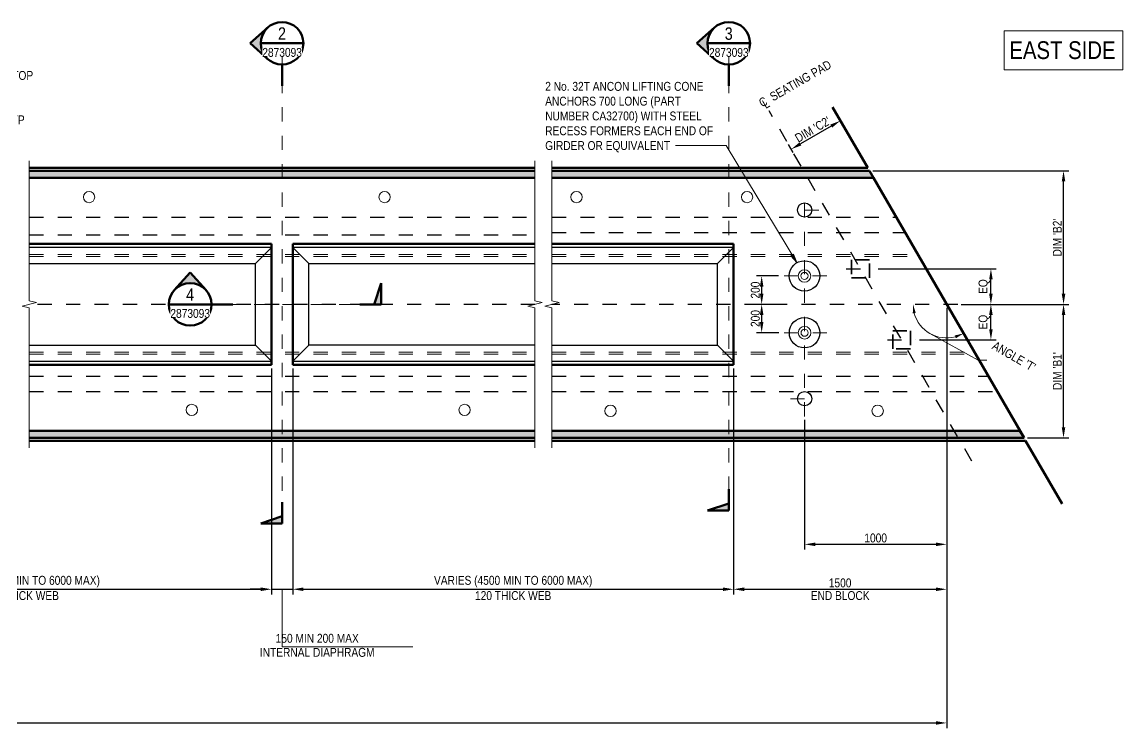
# Model space of a CAD drawing. Header units: metres. Extents: x 17.9 to 37.3, y 3.4 to 45.5.
# Drawn here: x 29.4 to 37.15, y 40.56 to 45.54 of the extents above; entities that cross this region are included whole.
import ezdxf

# ---------------------------------------------------------------- set-up
doc = ezdxf.new("R2010")
doc.units = ezdxf.units.M
for name, pattern in [('Dot_Section Line', [0.02, 0, -0.02]), ('JacobsCenter', [0.015, 0.009, -0.0015, 0.003, -0.0015]), ('JacobsDash', [0.0045, 0.003, -0.0015])]:
    doc.linetypes.add(name, pattern=pattern)
doc.layers.get('Defpoints').update_dxf_attribs({"color": 41})
for name, color, linetype, lineweight in [('A-ANNO-DIMS', 7, 'Continuous', 9), ('A-ANNO-NOTE', 7, 'Continuous', 9), ('A-DETL', 7, 'Continuous', 13), ('A-DETL-GENF', 7, 'Continuous', 9), ('G-ANNO-SYMB', 7, 'Continuous', 9), ('G-ANNO-TEXT', 7, 'Continuous', 9)]:
    doc.layers.add(name, color=color, linetype=linetype, lineweight=lineweight)
doc.styles.add('Arial Narrow', font='ARIALN.TTF', dxfattribs={"height": 0.0625})
doc.styles.add('Arial Narrow_1', font='ARIALN.TTF', dxfattribs={"height": 0.125})
doc.styles.add('Arial Narrow_2', font='ARIALN.TTF', dxfattribs={"height": 0.0025})
doc.styles.add('Arial Narrow_3', font='ARIALN.TTF', dxfattribs={"height": 0.0875})
doc.dimstyles.new('____ddd____', dxfattribs={"dimscale": 0.3048, "dimtxt": 0.063964, "dimasz": 0.246063, "dimexe": 0.123031, "dimexo": 0.082021, "dimgap": 0.04101, "dimtad": 1, "dimdec": 0, "dimlfac": 1000, "dimzin": 0, "dimdsep": 46, "dimtxsty": 'Arial Narrow', "dimsah": 1, "dimcen": 0.09, "dimaunit": 1, "dimadec": 4, "dimazin": 0, "dimtfac": 1, "dimtdec": 4, "dimtix": 1, "dimtmove": 0, "dimatfit": 3, "dimfxl": 1, "dimtvp": 1, "dimtolj": 1, "dimtzin": 0, "dimarcsym": 2})
doc.dimstyles.new('____ddd_____1', dxfattribs={"dimscale": 0.3048, "dimtxt": 0.063964, "dimasz": 0.246063, "dimexe": 0.123031, "dimexo": 0.082021, "dimgap": 0.04101, "dimtad": 1, "dimdec": 0, "dimlfac": 1000, "dimzin": 0, "dimdsep": 46, "dimtxsty": 'Arial Narrow', "dimsah": 1, "dimcen": 0.09, "dimaunit": 1, "dimadec": 4, "dimazin": 0, "dimtfac": 1, "dimtdec": 4, "dimtix": 1, "dimtmove": 2, "dimatfit": 3, "dimfxl": 1, "dimtvp": 1, "dimtolj": 1, "dimtzin": 0, "dimarcsym": 2})
doc.dimstyles.new('Dimension_Angle_O__DMS_', dxfattribs={"dimscale": 0.3048, "dimtxt": 0.063964, "dimasz": 0.205052, "dimexe": 0.19685, "dimexo": 0.131234, "dimgap": 0.164042, "dimtad": 1, "dimdec": 3, "dimlfac": 1000, "dimrnd": 0.001, "dimzin": 0, "dimdsep": 46, "dimtxsty": 'Arial Narrow', "dimsah": 1, "dimcen": 0.09, "dimaunit": 1, "dimadec": 4, "dimazin": 0, "dimtfac": 1, "dimtdec": 4, "dimtix": 1, "dimtmove": 1, "dimatfit": 3, "dimfxl": 1, "dimtvp": 1, "dimtfill": 1, "dimtolj": 1, "dimtzin": 0, "dimlwd": 18, "dimlwe": 18, "dimarcsym": 2})

# ---------------------------------------------------------------- blocks, each defined once
blk = doc.blocks.new('CS_DET_BreakLine_ViewScale - Std Break-V6-DRG-2873091 - 1815 SUPER-T GIRDER_CONCRETE_PLAN AND ELEVATION')
at = {"layer": 'A-DETL-GENF'}
for p, q in [((0.935, 0), (-0.05, 0)), ((0.9475, 0.05), (0.935, 0)), ((0.9725, -0.05), (0.9475, 0.05)), ((0.985, 0), (0.9725, -0.05)), ((1.97, 0), (0.985, 0))]:
    blk.add_line(p, q, dxfattribs=at)
blk = doc.blocks.new('CS_DET_BreakLine_ViewScale - Std Break-V5-DRG-2873091 - 1815 SUPER-T GIRDER_CONCRETE_PLAN AND ELEVATION')
at = {"layer": 'A-DETL-GENF'}
for p, q in [((0.935, 0), (-0.05, 0)), ((0.9475, 0.05), (0.935, 0)), ((0.9725, -0.05), (0.9475, 0.05)), ((0.985, 0), (0.9725, -0.05)), ((1.97, 0), (0.985, 0))]:
    blk.add_line(p, q, dxfattribs=at)
blk = doc.blocks.new('CS_DET_BreakLine_ViewScale - Std Break-5073519-DRG-2873091 - 1815 SUPER-T GIRDER_CONCRETE_PLAN AND ELEVATION')
at = {"layer": 'A-DETL-GENF'}
for p, q in [((0.9353, 0), (-0.05, 0)), ((0.9478, 0.05), (0.9353, 0)), ((0.9728, -0.05), (0.9478, 0.05)), ((0.9853, 0), (0.9728, -0.05)), ((1.9706, 0), (0.9853, 0))]:
    blk.add_line(p, q, dxfattribs=at)
blk = doc.blocks.new('DIMBLOCK3-DRG-2873091 - 1815 SUPER-T GIRDER_CONCRETE_PLAN AND ELEVATION')
at = {"layer": 'A-ANNO-DIMS', "color": 0, "lineweight": -2, "transparency": 16777216}
for p, q in [((36.014, 43.551), (36.7711, 43.551)), ((36.7336, 42.686), (36.7336, 43.476)), ((36.4805, 42.611), (36.7711, 42.611))]:
    blk.add_line(p, q, dxfattribs=at)
at = {"layer": 'A-ANNO-DIMS', "color": 0, "transparency": 16777216}
for points in [[(36.7211, 43.476), (36.7461, 43.476), (36.7336, 43.551)], [(36.7211, 42.686), (36.7461, 42.686), (36.7336, 42.611)]]:
    blk.add_solid(points, dxfattribs=at)
at = {"layer": 'Defpoints', "color": 0, "transparency": 16777216}
for p in [(35.989, 43.551), (36.7336, 43.551), (36.4555, 42.611)]:
    blk.add_point(p, dxfattribs=at)
at = {"layer": 'A-ANNO-DIMS', "color": 0, "transparency": 16777216, "insert": (36.6897, 43.081), "char_height": 0.0625, "width": 0.32165, "attachment_point": 5, "rotation": 90, "style": 'Arial Narrow'}
blk.add_mtext("\\A1;DIM 'B1'", dxfattribs=at)
blk = doc.blocks.new('DIMBLOCK4-DRG-2873091 - 1815 SUPER-T GIRDER_CONCRETE_PLAN AND ELEVATION')
at = {"layer": 'A-ANNO-DIMS', "color": 0, "lineweight": -2, "transparency": 16777216}
for p, q in [((35.3926, 44.491), (36.7711, 44.491)), ((36.7336, 43.626), (36.7336, 44.416)), ((36.014, 43.551), (36.7711, 43.551))]:
    blk.add_line(p, q, dxfattribs=at)
at = {"layer": 'A-ANNO-DIMS', "color": 0, "transparency": 16777216}
for points in [[(36.7211, 44.416), (36.7461, 44.416), (36.7336, 44.491)], [(36.7211, 43.626), (36.7461, 43.626), (36.7336, 43.551)]]:
    blk.add_solid(points, dxfattribs=at)
at = {"layer": 'Defpoints', "color": 0, "transparency": 16777216}
for p in [(35.3676, 44.491), (36.7336, 44.491), (35.989, 43.551)]:
    blk.add_point(p, dxfattribs=at)
at = {"layer": 'A-ANNO-DIMS', "color": 0, "transparency": 16777216, "insert": (36.6897, 44.021), "char_height": 0.0625, "width": 0.32165, "attachment_point": 5, "rotation": 90, "style": 'Arial Narrow'}
blk.add_mtext("\\A1;DIM 'B2'", dxfattribs=at)
blk = doc.blocks.new('DIMBLOCK8-DRG-2873091 - 1815 SUPER-T GIRDER_CONCRETE_PLAN AND ELEVATION')
at = {"layer": 'A-ANNO-DIMS', "color": 0, "lineweight": 18, "transparency": 16777216}
for p, q in [((35.6888, 43.551), (35.7348, 43.551)), ((36.0701, 43.2769), (36, 43.3981)), ((35.7933, 43.346), (36.1317, 43.1586)), ((36.1317, 43.1586), (36.1942, 43.1586))]:
    blk.add_line(p, q, dxfattribs=at)
blk.add_arc((35.9115, 43.551), 0.2367, 195.17377, 284.88256, dxfattribs=at)
at = {"layer": 'A-ANNO-DIMS', "color": 0, "transparency": 16777216}
for points in [[(35.6728, 43.4877), (35.6934, 43.4904), (35.6748, 43.551)], [(35.9683, 43.3319), (35.9763, 43.3126), (36.0301, 43.3461)]]:
    blk.add_solid(points, dxfattribs=at)
at = {"layer": 'Defpoints', "color": 0, "transparency": 16777216}
for p in [(35.6488, 43.551), (35.9115, 43.551), (35.7303, 43.3988), (36.0902, 43.2423)]:
    blk.add_point(p, dxfattribs=at)
at = {"layer": 'A-ANNO-DIMS', "color": 0, "lineweight": 18, "transparency": 16777216, "insert": (36.256, 43.2951), "char_height": 0.0625, "width": 0.402062, "attachment_point": 1, "rotation": 330.02817, "line_spacing_factor": 0.974696, "style": 'Arial Narrow', "bg_fill": 3, "box_fill_scale": 1.1, "bg_fill_color": 256, "bg_fill_true_color": 13158600, "bg_fill_transparency": 0}
blk.add_mtext("\\A1;ANGLE 'T'", dxfattribs=at)
blk = doc.blocks.new('DIMBLOCK12-DRG-2873091 - 1815 SUPER-T GIRDER_CONCRETE_PLAN AND ELEVATION')
at = {"layer": 'A-ANNO-DIMS', "color": 0, "lineweight": -2, "transparency": 16777216}
for p, q in [((35.9115, 43.4902), (35.9115, 41.508)), ((34.4115, 43.0993), (34.4115, 41.508)), ((34.4865, 41.5455), (35.8365, 41.5455))]:
    blk.add_line(p, q, dxfattribs=at)
at = {"layer": 'A-ANNO-DIMS', "color": 0, "transparency": 16777216}
for points in [[(34.4865, 41.558), (34.4865, 41.533), (34.4115, 41.5455)], [(35.8365, 41.558), (35.8365, 41.533), (35.9115, 41.5455)]]:
    blk.add_solid(points, dxfattribs=at)
at = {"layer": 'Defpoints', "color": 0, "transparency": 16777216}
for p in [(35.9115, 43.5152), (34.4115, 43.1243), (35.9115, 41.5455)]:
    blk.add_point(p, dxfattribs=at)
at = {"layer": 'A-ANNO-DIMS', "color": 0, "transparency": 16777216, "char_height": 0.0625, "width": 0.497095, "attachment_point": 5, "style": 'Arial Narrow'}
for s, insert in [('\\A1;1500', (35.1615, 41.5899)), ('\\A1;END BLOCK', (35.1615, 41.5006))]:
    blk.add_mtext(s, dxfattribs=dict(at, insert=insert))
blk = doc.blocks.new('DIMBLOCK16-DRG-2873091 - 1815 SUPER-T GIRDER_CONCRETE_PLAN AND ELEVATION')
at = {"layer": 'A-ANNO-DIMS', "color": 0, "lineweight": -2, "transparency": 16777216}
for p, q in [((34.7284, 43.7513), (34.5717, 43.7513)), ((34.6092, 43.6763), (34.6092, 43.626)), ((34.7412, 43.551), (34.5717, 43.551))]:
    blk.add_line(p, q, dxfattribs=at)
at = {"layer": 'A-ANNO-DIMS', "color": 0, "transparency": 16777216}
for points in [[(34.5967, 43.6763), (34.6217, 43.6763), (34.6092, 43.7513)], [(34.5967, 43.626), (34.6217, 43.626), (34.6092, 43.551)]]:
    blk.add_solid(points, dxfattribs=at)
at = {"layer": 'Defpoints', "color": 0, "transparency": 16777216}
for p in [(34.7534, 43.7513), (34.6092, 43.551), (34.7662, 43.551)]:
    blk.add_point(p, dxfattribs=at)
at = {"layer": 'A-ANNO-DIMS', "color": 0, "transparency": 16777216, "insert": (34.5648, 43.6512), "char_height": 0.0625, "width": 0.142549, "attachment_point": 5, "rotation": 90, "style": 'Arial Narrow'}
blk.add_mtext('\\A1;200', dxfattribs=at)
blk = doc.blocks.new('DIMBLOCK17-DRG-2873091 - 1815 SUPER-T GIRDER_CONCRETE_PLAN AND ELEVATION')
at = {"layer": 'A-ANNO-DIMS', "color": 0, "lineweight": -2, "transparency": 16777216}
for p, q in [((34.7412, 43.551), (34.5717, 43.551)), ((34.6092, 43.476), (34.6092, 43.4263)), ((34.7291, 43.3513), (34.5717, 43.3513))]:
    blk.add_line(p, q, dxfattribs=at)
at = {"layer": 'A-ANNO-DIMS', "color": 0, "transparency": 16777216}
for points in [[(34.5967, 43.476), (34.6217, 43.476), (34.6092, 43.551)], [(34.5967, 43.4263), (34.6217, 43.4263), (34.6092, 43.3513)]]:
    blk.add_solid(points, dxfattribs=at)
at = {"layer": 'Defpoints', "color": 0, "transparency": 16777216}
for p in [(34.7662, 43.551), (34.6092, 43.3513), (34.7541, 43.3513)]:
    blk.add_point(p, dxfattribs=at)
at = {"layer": 'A-ANNO-DIMS', "color": 0, "transparency": 16777216, "insert": (34.5648, 43.4512), "char_height": 0.0625, "width": 0.142549, "attachment_point": 5, "rotation": 90, "style": 'Arial Narrow'}
blk.add_mtext('\\A1;200', dxfattribs=at)
blk = doc.blocks.new('DIMBLOCK18-DRG-2873091 - 1815 SUPER-T GIRDER_CONCRETE_PLAN AND ELEVATION')
at = {"layer": 'A-ANNO-DIMS', "color": 0, "lineweight": -2, "transparency": 16777216}
for p, q in [((35.9115, 43.526), (35.9115, 41.8243)), ((34.9115, 42.7373), (34.9115, 41.8243)), ((34.9865, 41.8618), (35.8365, 41.8618))]:
    blk.add_line(p, q, dxfattribs=at)
at = {"layer": 'A-ANNO-DIMS', "color": 0, "transparency": 16777216}
for points in [[(34.9865, 41.8743), (34.9865, 41.8493), (34.9115, 41.8618)], [(35.8365, 41.8743), (35.8365, 41.8493), (35.9115, 41.8618)]]:
    blk.add_solid(points, dxfattribs=at)
at = {"layer": 'Defpoints', "color": 0, "transparency": 16777216}
for p in [(35.9115, 43.551), (34.9115, 42.7623), (35.9115, 41.8618)]:
    blk.add_point(p, dxfattribs=at)
at = {"layer": 'A-ANNO-DIMS', "color": 0, "transparency": 16777216, "insert": (35.4115, 41.9062), "char_height": 0.0625, "width": 0.190066, "attachment_point": 5, "style": 'Arial Narrow'}
blk.add_mtext('\\A1;1000', dxfattribs=at)
blk = doc.blocks.new('DIMBLOCK19-DRG-2873091 - 1815 SUPER-T GIRDER_CONCRETE_PLAN AND ELEVATION')
at = {"layer": 'A-ANNO-DIMS', "color": 0, "lineweight": -2, "transparency": 16777216}
for p, q in [((19.2307, 43.526), (19.2307, 40.567)), ((35.9115, 43.526), (35.9115, 40.567)), ((19.3057, 40.6045), (35.8365, 40.6045))]:
    blk.add_line(p, q, dxfattribs=at)
at = {"layer": 'A-ANNO-DIMS', "color": 0, "transparency": 16777216}
for points in [[(19.3057, 40.617), (19.3057, 40.592), (19.2307, 40.6045)], [(35.8365, 40.617), (35.8365, 40.592), (35.9115, 40.6045)]]:
    blk.add_solid(points, dxfattribs=at)
at = {"layer": 'Defpoints', "color": 0, "transparency": 16777216}
for p in [(19.2307, 43.551), (35.9115, 43.551), (35.9115, 40.6045)]:
    blk.add_point(p, dxfattribs=at)
at = {"layer": 'A-ANNO-DIMS', "color": 0, "transparency": 16777216, "insert": (27.5711, 40.6482), "char_height": 0.0625, "width": 0.264386, "attachment_point": 5, "style": 'Arial Narrow'}
blk.add_mtext("\\A1;DIM 'L'", dxfattribs=at)
blk = doc.blocks.new('CS_Annot_Centreline Symbol2 - CS_Annot_Centreline Symbol 2-5073161-DRG-2873091 - 1815 SUPER-T GIRDER_CONCRETE_PLAN AND ELEVATION')
at = {"layer": 'A-ANNO-NOTE', "char_height": 0.0025, "attachment_point": 1, "style": 'Arial Narrow_2'}
for s, insert, width in [('C  ', (-0.00109, 0.00476), 0.0044093), ('L', (-0.00041, 0.00392), 0.0019241)]:
    blk.add_mtext(s, dxfattribs=dict(at, insert=insert, width=width))
blk = doc.blocks.new('DIMBLOCK21-DRG-2873091 - 1815 SUPER-T GIRDER_CONCRETE_PLAN AND ELEVATION')
at = {"layer": 'A-ANNO-DIMS', "color": 0, "lineweight": -2, "transparency": 16777216}
for p, q in [((35.3451, 44.5299), (35.1449, 44.8758)), ((35.0988, 44.8058), (34.8823, 44.6805)), ((34.8314, 44.6187), (34.7986, 44.6754))]:
    blk.add_line(p, q, dxfattribs=at)
at = {"layer": 'A-ANNO-DIMS', "color": 0, "transparency": 16777216}
for points in [[(35.0925, 44.8166), (35.105, 44.795), (35.1637, 44.8434)], [(34.876, 44.6913), (34.8885, 44.6697), (34.8174, 44.643)]]:
    blk.add_solid(points, dxfattribs=at)
at = {"layer": 'Defpoints', "color": 0, "transparency": 16777216}
for p in [(34.8174, 44.643), (34.8439, 44.5971), (35.3576, 44.5083)]:
    blk.add_point(p, dxfattribs=at)
at = {"layer": 'A-ANNO-DIMS', "color": 0, "transparency": 16777216, "insert": (34.9681, 44.782), "char_height": 0.0625, "width": 0.326523, "attachment_point": 5, "rotation": 30.05634, "style": 'Arial Narrow'}
blk.add_mtext("\\A1;DIM 'C2'", dxfattribs=at)
blk = doc.blocks.new('DIMBLOCK22-DRG-2873091 - 1815 SUPER-T GIRDER_CONCRETE_PLAN AND ELEVATION')
at = {"layer": 'A-ANNO-DIMS', "color": 0, "lineweight": -2, "transparency": 16777216}
for p, q in [((36.014, 43.551), (36.26, 43.551)), ((36.2225, 43.376), (36.2225, 43.476)), ((35.7189, 43.301), (36.26, 43.301))]:
    blk.add_line(p, q, dxfattribs=at)
at = {"layer": 'A-ANNO-DIMS', "color": 0, "transparency": 16777216}
for points in [[(36.21, 43.476), (36.235, 43.476), (36.2225, 43.551)], [(36.21, 43.376), (36.235, 43.376), (36.2225, 43.301)]]:
    blk.add_solid(points, dxfattribs=at)
at = {"layer": 'Defpoints', "color": 0, "transparency": 16777216}
for p in [(35.989, 43.551), (36.2225, 43.551), (35.6939, 43.301)]:
    blk.add_point(p, dxfattribs=at)
at = {"layer": 'A-ANNO-DIMS', "color": 0, "transparency": 16777216, "insert": (36.1757, 43.426), "char_height": 0.0625, "width": 0.124274, "attachment_point": 5, "rotation": 90, "style": 'Arial Narrow'}
blk.add_mtext('\\A1;EQ', dxfattribs=at)
blk = doc.blocks.new('DIMBLOCK23-DRG-2873091 - 1815 SUPER-T GIRDER_CONCRETE_PLAN AND ELEVATION')
at = {"layer": 'A-ANNO-DIMS', "color": 0, "lineweight": -2, "transparency": 16777216}
for p, q in [((35.4296, 43.801), (36.26, 43.801)), ((36.2225, 43.626), (36.2225, 43.726)), ((36.014, 43.551), (36.26, 43.551))]:
    blk.add_line(p, q, dxfattribs=at)
at = {"layer": 'A-ANNO-DIMS', "color": 0, "transparency": 16777216}
for points in [[(36.21, 43.726), (36.235, 43.726), (36.2225, 43.801)], [(36.21, 43.626), (36.235, 43.626), (36.2225, 43.551)]]:
    blk.add_solid(points, dxfattribs=at)
at = {"layer": 'Defpoints', "color": 0, "transparency": 16777216}
for p in [(35.4046, 43.801), (36.2225, 43.801), (35.989, 43.551)]:
    blk.add_point(p, dxfattribs=at)
at = {"layer": 'A-ANNO-DIMS', "color": 0, "transparency": 16777216, "insert": (36.1757, 43.676), "char_height": 0.0625, "width": 0.124274, "attachment_point": 5, "rotation": 90, "style": 'Arial Narrow'}
blk.add_mtext('\\A1;EQ', dxfattribs=at)
blk = doc.blocks.new('DIMBLOCK29-DRG-2873091 - 1815 SUPER-T GIRDER_CONCRETE_PLAN AND ELEVATION')
at = {"layer": 'A-ANNO-DIMS', "color": 0, "lineweight": -2, "transparency": 16777216}
for p, q in [((27.6309, 43.0993), (27.6309, 41.508)), ((31.1593, 43.0993), (31.1593, 41.508)), ((27.7059, 41.5455), (31.0843, 41.5455))]:
    blk.add_line(p, q, dxfattribs=at)
at = {"layer": 'A-ANNO-DIMS', "color": 0, "transparency": 16777216}
for points in [[(27.7059, 41.558), (27.7059, 41.533), (27.6309, 41.5455)], [(31.0843, 41.558), (31.0843, 41.533), (31.1593, 41.5455)]]:
    blk.add_solid(points, dxfattribs=at)
at = {"layer": 'Defpoints', "color": 0, "transparency": 16777216}
for p in [(27.6309, 43.1243), (31.1593, 43.1243), (31.1593, 41.5455)]:
    blk.add_point(p, dxfattribs=at)
at = {"layer": 'A-ANNO-DIMS', "color": 0, "transparency": 16777216, "char_height": 0.0625, "width": 1.33777, "attachment_point": 5, "style": 'Arial Narrow'}
for s, insert in [('\\A1;VARIES (4500 MIN TO 6000 MAX)', (29.3951, 41.599)), ('\\A1;120 THICK WEB', (29.3951, 41.5006))]:
    blk.add_mtext(s, dxfattribs=dict(at, insert=insert))
blk = doc.blocks.new('DIMBLOCK30-DRG-2873091 - 1815 SUPER-T GIRDER_CONCRETE_PLAN AND ELEVATION')
at = {"layer": 'A-ANNO-DIMS', "color": 0, "lineweight": -2, "transparency": 16777216}
for p, q in [((31.1593, 43.0993), (31.1593, 41.508)), ((31.3093, 43.0993), (31.3093, 41.508)), ((31.0843, 41.5455), (31.0093, 41.5455)), ((31.1593, 41.5455), (31.3093, 41.5455)), ((31.3843, 41.5455), (31.4593, 41.5455))]:
    blk.add_line(p, q, dxfattribs=at)
at = {"layer": 'A-ANNO-DIMS', "color": 0, "transparency": 16777216}
for points in [[(31.0843, 41.558), (31.0843, 41.533), (31.1593, 41.5455)], [(31.3843, 41.558), (31.3843, 41.533), (31.3093, 41.5455)]]:
    blk.add_solid(points, dxfattribs=at)
at = {"layer": 'Defpoints', "color": 0, "transparency": 16777216}
for p in [(31.1593, 43.1243), (31.3093, 43.1243), (31.3093, 41.5455)]:
    blk.add_point(p, dxfattribs=at)
at = {"layer": 'A-ANNO-DIMS', "color": 0, "transparency": 16777216, "insert": (31.4814, 41.1999), "char_height": 0.0625, "width": 0.971041, "attachment_point": 5, "line_spacing_factor": 0.974696, "style": 'Arial Narrow'}
blk.add_mtext('\\A1;150 MIN 200 MAX', dxfattribs=at)
at = {"layer": 'A-ANNO-DIMS', "color": 0, "transparency": 16777216, "insert": (31.4814, 41.1009), "char_height": 0.0625, "width": 0.971041, "attachment_point": 5, "style": 'Arial Narrow'}
blk.add_mtext('\\A1;INTERNAL DIAPHRAGM', dxfattribs=at)
blk = doc.blocks.new('DIMBLOCK31-DRG-2873091 - 1815 SUPER-T GIRDER_CONCRETE_PLAN AND ELEVATION')
at = {"layer": 'A-ANNO-DIMS', "color": 0, "lineweight": -2, "transparency": 16777216}
for p, q in [((31.3093, 43.0993), (31.3093, 41.508)), ((34.4115, 43.0993), (34.4115, 41.508)), ((31.3843, 41.5455), (34.3365, 41.5455))]:
    blk.add_line(p, q, dxfattribs=at)
at = {"layer": 'A-ANNO-DIMS', "color": 0, "transparency": 16777216}
for points in [[(31.3843, 41.558), (31.3843, 41.533), (31.3093, 41.5455)], [(34.3365, 41.558), (34.3365, 41.533), (34.4115, 41.5455)]]:
    blk.add_solid(points, dxfattribs=at)
at = {"layer": 'Defpoints', "color": 0, "transparency": 16777216}
for p in [(31.3093, 43.1243), (34.4115, 43.1243), (34.4115, 41.5455)]:
    blk.add_point(p, dxfattribs=at)
at = {"layer": 'A-ANNO-DIMS', "color": 0, "transparency": 16777216, "char_height": 0.0625, "width": 1.33777, "attachment_point": 5, "style": 'Arial Narrow'}
for s, insert in [('\\A1;VARIES (4500 MIN TO 6000 MAX)', (32.8604, 41.599)), ('\\A1;120 THICK WEB', (32.8604, 41.5006))]:
    blk.add_mtext(s, dxfattribs=dict(at, insert=insert))
blk = doc.blocks.new('Drafting View - sectionTail-4870194-DRG-2873091 - 1815 SUPER-T GIRDER_CONCRETE_PLAN AND ELEVATION')
at = {"layer": 'G-ANNO-SYMB'}
blk.add_hatch(color=256, dxfattribs=at).paths.add_polyline_path([(-0.006, 0.006), (-0.004, 0), (-0.006, 0)])
at = {"layer": 'G-ANNO-SYMB', "lineweight": 50}
for p, q in [((-0.006, 0.006), (-0.006, 0)), ((-0.004, 0), (-0.006, 0.006)), ((-0.006, 0), (-0.004, 0)), ((-0.006, 0), (0, 0))]:
    blk.add_line(p, q, dxfattribs=at)
blk = doc.blocks.new('Drafting View - SectionHead-4898858-DRG-2873091 - 1815 SUPER-T GIRDER_CONCRETE_PLAN AND ELEVATION')
at = {"layer": 'G-ANNO-SYMB'}
h = blk.add_hatch(color=256, dxfattribs=at)
edge = h.paths.add_edge_path()
edge.add_line((-0.002, 0.009), (0.00247, 0.004))
edge.add_arc((-0.002, 0), 0.006, 41.8277, 138.1723)
edge.add_line((-0.00647, 0.004), (-0.002, 0.009))
at = {"layer": 'G-ANNO-SYMB', "lineweight": 50}
for p, q in [((-0.002, 0.009), (-0.00647, 0.004)), ((0.00247, 0.004), (-0.002, 0.009)), ((0.004, 0), (0.01, 0))]:
    blk.add_line(p, q, dxfattribs=at)
for start, end in [(360, 180), (180, 360)]:
    blk.add_arc((-0.002, 0), 0.006, start, end, dxfattribs=at)

msp = doc.modelspace()

# ---------------------------------------------------------------- hatches: boundary and pattern name
at = {"layer": 'A-DETL-GENF', "true_color": 0xd8d8d8}
for points in [[(29.5050281, 44.4410095), (33.0135134, 44.4410095), (33.0135134, 44.4910095), (29.4550281, 44.4910095), (29.4550281, 44.4410095)], [(35.3965175, 44.4410095), (35.36765, 44.4910095), (33.1334378, 44.4910095), (33.1334378, 44.4410095), (33.1834378, 44.4410095)], [(33.0135134, 42.6110095), (33.0135134, 42.6610095), (29.4550281, 42.6610095), (29.4550281, 42.6110095), (32.9635134, 42.6110095)], [(36.455469, 42.6110095), (36.4265359, 42.6610095), (33.1334378, 42.6610095), (33.1334378, 42.6110095)]]:
    msp.add_hatch(color=254, dxfattribs=at).paths.add_polyline_path(points)
at = {"layer": 'G-ANNO-TEXT'}
msp.add_hatch(color=256, dxfattribs=at).paths.add_polyline_path([(34.8569851, 43.8446047), (34.8341257, 43.903809), (34.8152553, 43.8924202)])

# ---------------------------------------------------------------- linework, layer by layer
at = {"layer": 'A-DETL', "lineweight": 50}
for p, q in [((35.1077897, 44.9400095), (35.3560358, 44.5110095)), ((29.4550281, 44.5110095), (33.0135134, 44.5110095)), ((29.4550281, 44.4910095), (33.0135134, 44.4910095)), ((33.1334378, 44.5110095), (35.3560358, 44.5110095)), ((33.1334378, 44.4910095), (35.36765, 44.4910095)), ((35.36765, 44.4910095), (35.3965175, 44.4410095)), ((33.0135134, 44.4410095), (29.4550281, 44.4410095)), ((35.3965175, 44.4410095), (33.1334378, 44.4410095)), ((35.3965175, 44.4410095), (36.455469, 42.6110095)), ((31.1592708, 43.9780076), (29.4550281, 43.9780076)), ((31.1592708, 43.1243414), (31.1592708, 43.9780076)), ((31.3092708, 43.9780076), (31.3092708, 43.1243414)), ((33.0135134, 43.9780076), (31.3092708, 43.9780076)), ((34.411528, 43.9780076), (33.1334378, 43.9780076)), ((34.411528, 43.1243414), (34.411528, 43.9780076)), ((29.4550281, 43.1243414), (31.1592708, 43.1243414)), ((31.3092708, 43.1243414), (33.0135134, 43.1243414)), ((33.1334378, 43.1243414), (34.411528, 43.1243414)), ((29.4550281, 42.6610095), (33.0135134, 42.6610095)), ((33.1334378, 42.6610095), (36.4265359, 42.6610095)), ((36.4266015, 42.6610095), (36.455469, 42.6110095)), ((29.4550281, 42.6110095), (33.0135134, 42.6110095)), ((29.4550281, 42.5910095), (33.0135134, 42.5910095)), ((33.1334378, 42.6110095), (36.455469, 42.6110095)), ((36.467016, 42.5910095), (33.1334378, 42.5910095)), ((36.467016, 42.5910095), (36.7239419, 42.1470095))]:
    msp.add_line(p, q, dxfattribs=at)
at = {"layer": 'A-DETL', "linetype": 'JacobsCenter', "lineweight": 25}
for p, q in [((36.0882946, 42.4466294), (34.6608814, 44.913377)), ((35.2045662, 43.8010095), (35.4045662, 43.8010095)), ((33.0135134, 43.5510095), (29.4550281, 43.5510095)), ((35.9889817, 43.5510095), (33.1321969, 43.5510095)), ((35.4938973, 43.3010095), (35.6938973, 43.3010095))]:
    msp.add_line(p, q, dxfattribs=at)
at = {"layer": 'A-DETL', "lineweight": 25}
for p, q in [((29.5049891, 44.4410095), (29.5049891, 44.4460095)), ((31.1592708, 43.9503091), (29.4550281, 43.9503091)), ((31.0472708, 43.8384339), (31.1592708, 43.9503091)), ((31.3092708, 43.9503091), (31.4212708, 43.8384339)), ((33.0135134, 43.9503091), (31.3092708, 43.9503091)), ((34.411528, 43.9503091), (33.1334378, 43.9503091)), ((34.299528, 43.8380985), (34.411528, 43.9503091)), ((29.4550281, 43.8384339), (31.0472708, 43.8384339)), ((31.0472708, 43.263585), (31.0472708, 43.8384339)), ((31.4212708, 43.263585), (31.4212708, 43.8384339)), ((31.4212708, 43.8384339), (33.0135134, 43.8384339)), ((33.1334378, 43.8380985), (34.299528, 43.8380985)), ((34.299528, 43.263585), (34.299528, 43.8380985)), ((29.4550281, 43.263585), (31.0472708, 43.263585)), ((31.1592708, 43.1517099), (31.0472708, 43.263585)), ((31.4212708, 43.263585), (31.3092708, 43.1517099)), ((33.0135134, 43.263585), (31.4212708, 43.263585)), ((33.1334378, 43.263585), (34.299528, 43.263585)), ((34.411528, 43.1517099), (34.299528, 43.263585)), ((29.4550281, 43.1517099), (31.1592708, 43.1517099)), ((31.3092708, 43.1517099), (33.0135134, 43.1517099)), ((33.1334378, 43.1517099), (34.411528, 43.1517099))]:
    msp.add_line(p, q, dxfattribs=at)
at = {"layer": 'A-DETL', "linetype": 'JacobsCenter', "lineweight": 18}
for p, q in [((34.911528, 42.7622975), (34.911528, 44.3510093)), ((35.011528, 44.2150095), (34.811528, 44.2150095)), ((35.0677153, 43.7513341), (34.7534302, 43.7513341)), ((35.0683448, 43.3513346), (34.7540597, 43.3513346)), ((34.811528, 42.8870095), (35.011528, 42.8870095))]:
    msp.add_line(p, q, dxfattribs=at)
at = {"layer": 'A-DETL', "linetype": 'JacobsDash', "lineweight": 25}
for p, q in [((29.4550281, 44.1645095), (33.0135134, 44.1645095)), ((33.1334378, 44.1645095), (35.5565175, 44.1645095)), ((29.4550281, 44.0394027), (33.0135134, 44.0394027)), ((33.1334378, 44.0574045), (35.6184951, 44.0574045)), ((29.4550281, 43.0446145), (33.0135134, 43.0446145)), ((33.1334378, 43.0446145), (36.2045583, 43.0446145)), ((29.4550281, 42.9375095), (33.0135134, 42.9375095)), ((33.1334378, 42.9375095), (36.2529373, 42.9375095))]:
    msp.add_line(p, q, dxfattribs=at)
at = {"layer": 'A-DETL', "color": 8, "linetype": 'JacobsDash', "lineweight": 18, "true_color": 0x808080}
for p, q in [((29.4550281, 43.9025515), (33.0135134, 43.9025515)), ((29.4550281, 43.8883254), (33.0135134, 43.8883254)), ((33.1334378, 43.9025515), (35.7081027, 43.9025515)), ((33.1334378, 43.8883254), (35.7163348, 43.8883254)), ((29.4550281, 43.2140237), (33.0135134, 43.2140237)), ((29.4550281, 43.1997976), (33.0135134, 43.1997976)), ((33.1334378, 43.2140237), (36.1065276, 43.2140237)), ((33.1334378, 43.1997976), (36.1147597, 43.1997976))]:
    msp.add_line(p, q, dxfattribs=at)
at = {"layer": 'A-DETL', "linetype": 'JacobsDash', "lineweight": 35}
for p, q in [((35.2420662, 43.8635095), (35.2420662, 43.7385095)), ((35.3670662, 43.8635095), (35.2420662, 43.8635095)), ((35.3670662, 43.7385095), (35.3670662, 43.8635095)), ((35.2420662, 43.7385095), (35.3670662, 43.7385095)), ((35.5313973, 43.3635095), (35.6563973, 43.3635095)), ((35.5313973, 43.2385095), (35.5313973, 43.3635095)), ((35.6563973, 43.3635095), (35.6563973, 43.2385095)), ((35.6563973, 43.2385095), (35.5313973, 43.2385095))]:
    msp.add_line(p, q, dxfattribs=at)
at = {"layer": 'A-DETL', "lineweight": 18}
for p, q in [((35.9115267, 43.5510095), (35.9115267, 43.5493525)), ((31.2346355, 41.5442022), (31.2346355, 41.1392022)), ((31.2346355, 41.1392022), (32.1546355, 41.1392022))]:
    msp.add_line(p, q, dxfattribs=at)
at = {"layer": 'A-DETL'}
for centre in [(29.8755814, 44.3060095), (31.9555814, 44.3060095), (33.3062914, 44.3060095), (34.5062914, 44.3060095), (30.598493, 42.8076051), (32.518493, 42.8076051), (33.5455469, 42.8010095), (35.4255469, 42.8010095)]:
    msp.add_circle(centre, 0.04, dxfattribs=at)
at = {"layer": 'A-DETL', "lineweight": 25}
for centre, radius in [((34.911528, 44.2150095), 0.05), ((34.9105728, 43.751008), 0.1071429), ((34.9112023, 43.3510086), 0.1071429), ((34.911528, 42.8870095), 0.05)]:
    msp.add_circle(centre, radius, dxfattribs=at)
at = {"layer": 'A-DETL', "lineweight": 18}
for centre, radius in [((34.9105728, 43.751008), 0.044), ((34.9105728, 43.751008), 0.025), ((34.9112023, 43.3510086), 0.044), ((34.9112023, 43.3510086), 0.025)]:
    msp.add_circle(centre, radius, dxfattribs=at)
at = {"layer": 'G-ANNO-SYMB', "lineweight": 50}
for p, q in [((31.0837593, 45.3881923), (31.3837593, 45.3881923)), ((34.2275652, 45.3881923), (34.5275652, 45.3881923)), ((30.436943, 43.5510095), (30.736943, 43.5510095))]:
    msp.add_line(p, q, dxfattribs=at)
at = {"layer": 'G-ANNO-SYMB', "color": 7, "linetype": 'Dot_Section Line', "true_color": 0xffffff}
for p, q in [((31.2337593, 45.3381923), (31.2337593, 42.1593941)), ((34.3775652, 45.3381923), (34.3775652, 42.2497738)), ((30.636943, 43.5510095), (31.782252, 43.5510095))]:
    msp.add_line(p, q, dxfattribs=at)
at = {"layer": 'G-ANNO-TEXT'}
for p, q in [((34.3075481, 44.6686282), (34.0030982, 44.6686282)), ((34.3596651, 44.6686282), (34.3075481, 44.6686282)), ((34.8569851, 43.8446047), (34.3596651, 44.6686282)), ((34.8341257, 43.903809), (34.8152553, 43.8924202)), ((34.8152553, 43.8924202), (34.8569851, 43.8446047)), ((34.8569851, 43.8446047), (34.8341257, 43.903809))]:
    msp.add_line(p, q, dxfattribs=at)
at = {"layer": 'G-ANNO-TEXT', "lineweight": 18, "flags": 128}
msp.add_lwpolyline([(36.3147464, 45.4772646), (37.1519964, 45.4772646), (37.1519964, 45.2022646), (36.3147464, 45.2022646)], close=True, dxfattribs=at)

# ---------------------------------------------------------------- block references
at = {"layer": 'A-ANNO-NOTE', "xscale": 25, "yscale": 25, "zscale": 25, "rotation": 29.99999999999798}
msp.add_blockref('CS_Annot_Centreline Symbol2 - CS_Annot_Centreline Symbol 2-5073161-DRG-2873091 - 1815 SUPER-T GIRDER_CONCRETE_PLAN AND ELEVATION', (34.6645384, 44.900302), dxfattribs=at)
at = {"layer": 'A-DETL-GENF'}
for name, p, rotation in [('CS_DET_BreakLine_ViewScale - Std Break-V5-DRG-2873091 - 1815 SUPER-T GIRDER_CONCRETE_PLAN AND ELEVATION', (29.4550281, 44.5110095), 270.0000000000006), ('CS_DET_BreakLine_ViewScale - Std Break-V6-DRG-2873091 - 1815 SUPER-T GIRDER_CONCRETE_PLAN AND ELEVATION', (33.0135134, 42.5910095), 90.00000000000017), ('CS_DET_BreakLine_ViewScale - Std Break-5073519-DRG-2873091 - 1815 SUPER-T GIRDER_CONCRETE_PLAN AND ELEVATION', (33.1334378, 44.5116299), 270.0000000000006)]:
    msp.add_blockref(name, p, dxfattribs=dict(at, rotation=rotation))
at = {"layer": 'G-ANNO-SYMB', "lineweight": 50, "extrusion": (0, 0, -1), "xscale": 24.99999999999999, "yscale": 24.99999999999999, "zscale": 24.99999999999999, "rotation": 270.0000000000004}
msp.add_blockref('Drafting View - SectionHead-4898858-DRG-2873091 - 1815 SUPER-T GIRDER_CONCRETE_PLAN AND ELEVATION', (-31.2337593, 45.3381923), dxfattribs=at)
at = {"layer": 'G-ANNO-SYMB', "lineweight": 50, "xscale": 24.99999999999999, "yscale": 24.99999999999999, "zscale": 24.99999999999999}
msp.add_blockref('Drafting View - SectionHead-4898858-DRG-2873091 - 1815 SUPER-T GIRDER_CONCRETE_PLAN AND ELEVATION', (30.636943, 43.5510095), dxfattribs=at)
at = {"layer": 'G-ANNO-SYMB', "lineweight": 50, "extrusion": (0, 0, -1), "xscale": 24.99999999999999, "yscale": 24.99999999999999, "zscale": 24.99999999999999}
msp.add_blockref('Drafting View - sectionTail-4870194-DRG-2873091 - 1815 SUPER-T GIRDER_CONCRETE_PLAN AND ELEVATION', (-31.782252, 43.5510095), dxfattribs=at)
at = {"layer": 'G-ANNO-SYMB', "lineweight": 50, "xscale": 24.99999999999999, "yscale": 24.99999999999999, "zscale": 24.99999999999999, "rotation": 89.99999999999937}
for p in [(34.3775652, 42.2497738), (31.2337593, 42.1593941)]:
    msp.add_blockref('Drafting View - sectionTail-4870194-DRG-2873091 - 1815 SUPER-T GIRDER_CONCRETE_PLAN AND ELEVATION', p, dxfattribs=at)

# ---------------------------------------------------------------- texts
at = {"layer": 'G-ANNO-TEXT', "char_height": 0.0625, "attachment_point": 1, "style": 'Arial Narrow', "bg_fill": 3, "box_fill_scale": 1, "bg_fill_color": 256, "bg_fill_transparency": 0}
for s, insert in [('50 mm WIDE STEEL TROWEL FINISH TO TOP ', (27.9428291, 45.193486)), ('2 No. 32T ANCON LIFTING CONE', (33.0858586, 45.116597)), ('BE SEALED PRIOR TO CASTING DECK TYP', (27.9428291, 44.8809469))]:
    msp.add_mtext(s, dxfattribs=dict(at, insert=insert))

# ---------------------------------------------------------------- dimensions: what is measured, and where the dimension line sits
at = {"layer": 'A-ANNO-DIMS'}
for base, p1, p2, angle, text, override, picture, middle in [((34.817362, 44.642959), (35.357603, 44.5082585), (34.8439237, 44.5970571), 30.05633708, "DIM 'C2'", {"dimpost": '<>', "dimfxl": 0.521298}, 'DIMBLOCK21-DRG-2873091 - 1815 SUPER-T GIRDER_CONCRETE_PLAN AND ELEVATION', (34.9680689, 44.7819703)), ((36.7336095, 44.4910095), (35.9889817, 43.5510095), (35.36765, 44.4910095), 90, "DIM 'B2'", {"dimpost": '<>', "dimfxl": 1.126789}, 'DIMBLOCK4-DRG-2873091 - 1815 SUPER-T GIRDER_CONCRETE_PLAN AND ELEVATION', (36.6897102, 44.0210095)), ((36.7336095, 43.5510095), (36.455469, 42.6110095), (35.9889817, 43.5510095), 90, "DIM 'B1'", {"dimpost": '<>', "dimfxl": 1.049386}, 'DIMBLOCK3-DRG-2873091 - 1815 SUPER-T GIRDER_CONCRETE_PLAN AND ELEVATION', (36.6897102, 43.0810095))]:
    dim = msp.add_linear_dim(base=base, p1=p1, p2=p2, angle=angle, text=text, dimstyle='____ddd____', override=override, dxfattribs=at)
    dim.commit()
    dim.dimension.update_dxf_attribs({"geometry": picture, "text_midpoint": middle})
for base, p1, p2, override, picture, middle in [((34.6092191, 43.5510095), (34.7534302, 43.7513341), (34.7662382, 43.5510095), {"dimpost": '<>', "dimfxl": 0.200734}, 'DIMBLOCK16-DRG-2873091 - 1815 SUPER-T GIRDER_CONCRETE_PLAN AND ELEVATION', (34.5648083, 43.6511718)), ((34.6092191, 43.3513346), (34.7662382, 43.5510095), (34.7540597, 43.3513346), {"dimpost": '<>', "dimfxl": 0.200046}, 'DIMBLOCK17-DRG-2873091 - 1815 SUPER-T GIRDER_CONCRETE_PLAN AND ELEVATION', (34.5648083, 43.4511721))]:
    dim = msp.add_linear_dim(base=base, p1=p1, p2=p2, angle=90, dimstyle='____ddd____', override=override, dxfattribs=at)
    dim.commit()
    dim.dimension.update_dxf_attribs({"geometry": picture, "text_midpoint": middle})
for base, p1, p2, override, picture, middle in [((31.1592708, 41.5454619), (27.6309378, 43.1243414), (31.1592708, 43.1243414), {"dimpost": '<>', "dimfxl": 3.528333}, 'DIMBLOCK29-DRG-2873091 - 1815 SUPER-T GIRDER_CONCRETE_PLAN AND ELEVATION', (29.3951043, 41.5454619)), ((34.411528, 41.5454619), (31.3092708, 43.1243414), (34.411528, 43.1243414), {"dimpost": '<>', "dimfxl": 3.102257}, 'DIMBLOCK31-DRG-2873091 - 1815 SUPER-T GIRDER_CONCRETE_PLAN AND ELEVATION', (32.8603994, 41.5454619))]:
    dim = msp.add_linear_dim(base=base, p1=p1, p2=p2, text='VARIES (4500 MIN TO 6000 MAX)\\X120 THICK WEB', dimstyle='____ddd____', override=override, dxfattribs=at)
    dim.commit()
    dim.dimension.update_dxf_attribs({"geometry": picture, "text_midpoint": middle})
dim = msp.add_linear_dim(base=(31.3092708, 41.5454619), p1=(31.1592708, 43.1243414), p2=(31.3092708, 43.1243414), text='150 MIN 200 MAX\\XINTERNAL DIAPHRAGM', dimstyle='____ddd_____1', override={"dimpost": '<>', "dimfxl": 0.15}, dxfattribs=at)
dim.commit()
dim.dimension.update_dxf_attribs({"geometry": 'DIMBLOCK30-DRG-2873091 - 1815 SUPER-T GIRDER_CONCRETE_PLAN AND ELEVATION', "text_midpoint": (31.4813952, 41.1456885), "dimtype": 160})

# ---------------------------------------------------------------- next in the draw order: block references
at = {"layer": 'G-ANNO-SYMB', "lineweight": 50, "extrusion": (0, 0, -1), "xscale": 24.99999999999999, "yscale": 24.99999999999999, "zscale": 24.99999999999999, "rotation": 270.0000000000005}
msp.add_blockref('Drafting View - SectionHead-4898858-DRG-2873091 - 1815 SUPER-T GIRDER_CONCRETE_PLAN AND ELEVATION', (-34.3775652, 45.3381923), dxfattribs=at)

# ---------------------------------------------------------------- next in the draw order: texts
at = {"layer": 'A-ANNO-NOTE', "insert": (34.6587562, 45.0328263), "char_height": 0.0625, "attachment_point": 1, "rotation": 30, "style": 'Arial Narrow', "bg_fill": 3, "box_fill_scale": 1, "bg_fill_color": 256, "bg_fill_true_color": 13158600, "bg_fill_transparency": 0}
msp.add_mtext('SEATING PAD', dxfattribs=at)
at = {"layer": 'G-ANNO-SYMB', "insert": (31.2056238, 45.500616), "char_height": 0.0875, "attachment_point": 1, "style": 'Arial Narrow_3', "bg_fill": 3, "box_fill_scale": 1, "bg_fill_color": 256, "bg_fill_transparency": 0}
msp.add_mtext('2', dxfattribs=at)
at = {"layer": 'G-ANNO-SYMB', "insert": (31.0948738, 45.3556005), "char_height": 0.0625, "attachment_point": 1, "style": 'Arial Narrow', "bg_fill": 3, "box_fill_scale": 1, "bg_fill_color": 256, "bg_fill_true_color": 13158600, "bg_fill_transparency": 0}
msp.add_mtext('2873093', dxfattribs=at)
at = {"layer": 'G-ANNO-TEXT', "lineweight": 18, "insert": (36.3522464, 45.4027073), "char_height": 0.125, "attachment_point": 1, "style": 'Arial Narrow_1', "bg_fill": 3, "box_fill_scale": 1, "bg_fill_color": 256, "bg_fill_true_color": 13158600, "bg_fill_transparency": 0}
msp.add_mtext('EAST SIDE', dxfattribs=at)
at = {"layer": 'G-ANNO-TEXT', "char_height": 0.0625, "attachment_point": 1, "style": 'Arial Narrow', "bg_fill": 3, "box_fill_scale": 1, "bg_fill_color": 256, "bg_fill_transparency": 0}
for s, insert in [('ANCHORS 700 LONG (PART', (33.0858586, 45.0124173)), ('GIRDER OR EQUIVALENT', (33.0858586, 44.6998782))]:
    msp.add_mtext(s, dxfattribs=dict(at, insert=insert))

# ---------------------------------------------------------------- next in the draw order: dimensions: what is measured, and where the dimension line sits
at = {"layer": 'A-ANNO-DIMS', "lineweight": 18}
dim = msp.add_angular_dim_3p(base=(35.7302619, 43.398809), center=(35.9115267, 43.5510095), p1=(35.6488174, 43.5510095), p2=(36.0901751, 43.2422828), text="ANGLE 'T'", dimstyle='Dimension_Angle_O__DMS_', override={"dimpost": '<>', "dimfxl": 0.538617}, dxfattribs=at)
dim.commit()
dim.dimension.update_dxf_attribs({"geometry": 'DIMBLOCK8-DRG-2873091 - 1815 SUPER-T GIRDER_CONCRETE_PLAN AND ELEVATION', "text_midpoint": (36.4093592, 43.1586124), "dimtype": 165, "text_rotation": 330.02816854})

# ---------------------------------------------------------------- next in the draw order: texts
at = {"layer": 'G-ANNO-SYMB', "insert": (34.3494297, 45.500616), "char_height": 0.0875, "attachment_point": 1, "style": 'Arial Narrow_3', "bg_fill": 3, "box_fill_scale": 1, "bg_fill_color": 256, "bg_fill_transparency": 0}
msp.add_mtext('3', dxfattribs=at)
at = {"layer": 'G-ANNO-SYMB', "insert": (34.2386797, 45.3556005), "char_height": 0.0625, "attachment_point": 1, "style": 'Arial Narrow', "bg_fill": 3, "box_fill_scale": 1, "bg_fill_color": 256, "bg_fill_true_color": 13158600, "bg_fill_transparency": 0}
msp.add_mtext('2873093', dxfattribs=at)
at = {"layer": 'G-ANNO-TEXT', "insert": (33.0858586, 44.9082376), "char_height": 0.0625, "attachment_point": 1, "style": 'Arial Narrow', "bg_fill": 3, "box_fill_scale": 1, "bg_fill_color": 256, "bg_fill_transparency": 0}
msp.add_mtext('NUMBER CA32700) WITH STEEL', dxfattribs=at)

# ---------------------------------------------------------------- next in the draw order: dimensions: what is measured, and where the dimension line sits
at = {"layer": 'A-ANNO-DIMS'}
for base, p1, p2, override, picture, middle in [((36.2224552, 43.8010095), (35.9889817, 43.5510095), (35.4045662, 43.8010095), {"dimpost": '<>', "dimfxl": 0.635643}, 'DIMBLOCK23-DRG-2873091 - 1815 SUPER-T GIRDER_CONCRETE_PLAN AND ELEVATION', (36.1757209, 43.6760095)), ((36.2224552, 43.5510095), (35.6938973, 43.3010095), (35.9889817, 43.5510095), {"dimpost": '<>', "dimfxl": 0.386749}, 'DIMBLOCK22-DRG-2873091 - 1815 SUPER-T GIRDER_CONCRETE_PLAN AND ELEVATION', (36.1757209, 43.4260095))]:
    dim = msp.add_linear_dim(base=base, p1=p1, p2=p2, angle=90, text='EQ', dimstyle='____ddd____', override=override, dxfattribs=at)
    dim.commit()
    dim.dimension.update_dxf_attribs({"geometry": picture, "text_midpoint": middle})
for base, p1, p2, text, override, picture, middle in [((35.9115267, 40.6044515), (19.2306811, 43.5510095), (35.9115267, 43.5510095), "DIM 'L'", {"dimpost": '<>', "dimfxl": 16.680846}, 'DIMBLOCK19-DRG-2873091 - 1815 SUPER-T GIRDER_CONCRETE_PLAN AND ELEVATION', (27.5711039, 40.6482228)), ((35.9115267, 41.5454619), (34.411528, 43.1243414), (35.9115267, 43.5152112), '<>\\XEND BLOCK', {"dimpost": '<>', "dimfxl": 1.550089}, 'DIMBLOCK12-DRG-2873091 - 1815 SUPER-T GIRDER_CONCRETE_PLAN AND ELEVATION', (35.1615274, 41.5454619))]:
    dim = msp.add_linear_dim(base=base, p1=p1, p2=p2, text=text, dimstyle='____ddd____', override=override, dxfattribs=at)
    dim.commit()
    dim.dimension.update_dxf_attribs({"geometry": picture, "text_midpoint": middle})
dim = msp.add_linear_dim(base=(35.9115267, 41.8618124), p1=(34.911528, 42.7622975), p2=(35.9115267, 43.5510095), dimstyle='____ddd____', override={"dimpost": '<>', "dimfxl": 1.273603}, dxfattribs=at)
dim.commit()
dim.dimension.update_dxf_attribs({"geometry": 'DIMBLOCK18-DRG-2873091 - 1815 SUPER-T GIRDER_CONCRETE_PLAN AND ELEVATION', "text_midpoint": (35.4115274, 41.9062232)})

# ---------------------------------------------------------------- next in the draw order: texts
at = {"layer": 'G-ANNO-SYMB', "insert": (30.5588075, 43.6634331), "char_height": 0.0875, "attachment_point": 1, "style": 'Arial Narrow_3', "bg_fill": 3, "box_fill_scale": 1, "bg_fill_color": 256, "bg_fill_transparency": 0}
msp.add_mtext('4', dxfattribs=at)
at = {"layer": 'G-ANNO-SYMB', "insert": (30.4480575, 43.5184176), "char_height": 0.0625, "attachment_point": 1, "style": 'Arial Narrow', "bg_fill": 3, "box_fill_scale": 1, "bg_fill_color": 256, "bg_fill_true_color": 13158600, "bg_fill_transparency": 0}
msp.add_mtext('2873093', dxfattribs=at)
at = {"layer": 'G-ANNO-TEXT', "insert": (33.0858586, 44.8040579), "char_height": 0.0625, "attachment_point": 1, "style": 'Arial Narrow', "bg_fill": 3, "box_fill_scale": 1, "bg_fill_color": 256, "bg_fill_transparency": 0}
msp.add_mtext('RECESS FORMERS EACH END OF', dxfattribs=at)

doc.saveas('drawing.dxf')
